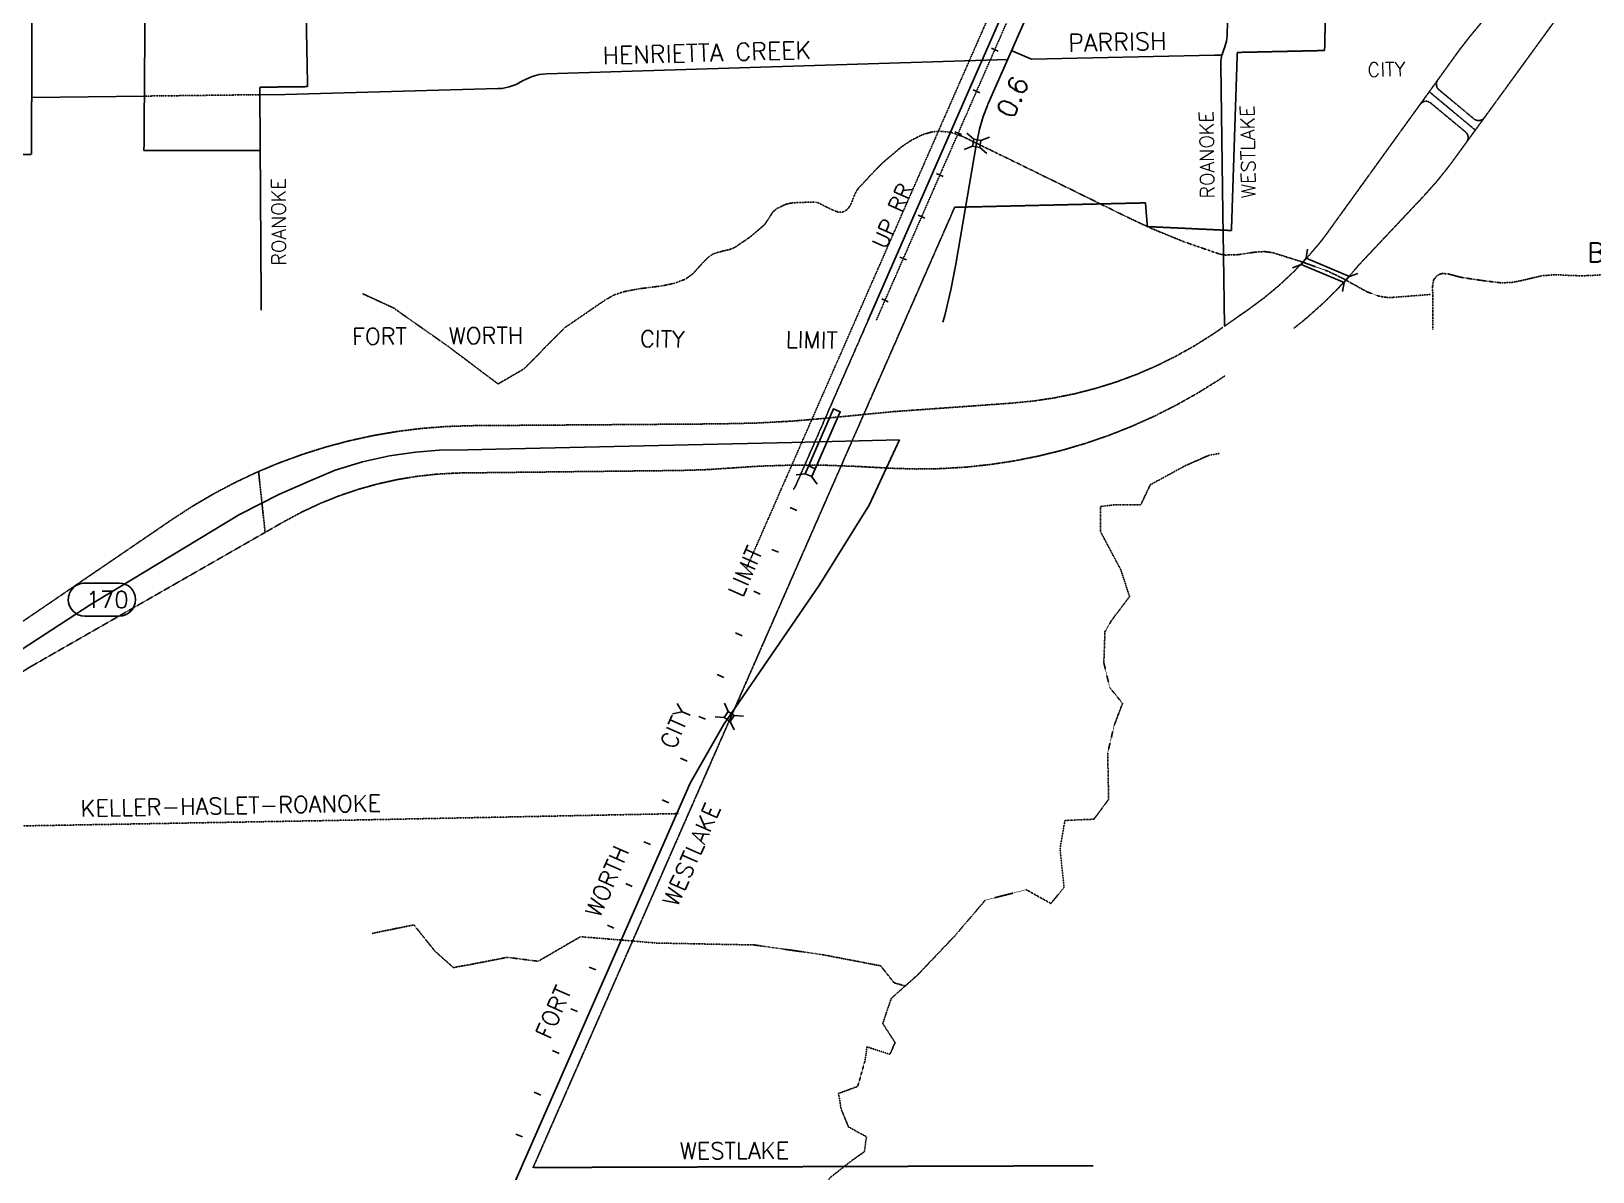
# Model space of a CAD drawing. Header units: feet. Extents: x 2327405 to 2393004, y 6977726 to 7089689.
# Drawn here: x 2357680 to 2375863, y 6999260 to 7012533 of the extents above; entities that cross this region are included whole.
import ezdxf
from ezdxf.enums import TextEntityAlignment as Align

# ---------------------------------------------------------------- set-up
doc = ezdxf.new("R2010")
doc.units = ezdxf.units.FT
doc.header["$MEASUREMENT"] = 0
for name, pattern in [('DASHDOT50', [0.5, 0.25, -0.125, -0.125]), ('DASHED', [0.75, 0.5, -0.25]), ('DASHED2', [0.375, 0.25, -0.125]), ('DIVIDE2', [0.6252, 0.25, -0.125, 0.0001, -0.125, 0.0001, -0.125]), ('DOT25', [0.0625, 0, -0.0625])]:
    doc.linetypes.add(name, pattern=pattern)
doc.layers.add('vicinity map', color=9, linetype='CONTINUOUS')
doc.styles.add('L60', font='simplex', dxfattribs={"height": 6})

msp = doc.modelspace()

# ---------------------------------------------------------------- linework, layer by layer
at = {"layer": 'vicinity map', "linetype": 'DASHED2', "flags": 128}
for points in [[(2360342.22453, 7011794.58087), (2360341.66122, 7011881.36333), (2360897.95737, 7011888.18747), (2360814.78012, 7016158.97231), (2365316.42689, 7016297.30599), (2365165.92564, 7020820.95417)], [(2367850.50036, 7009158.88566), (2368432.53188, 7010483.92758), (2370654.07906, 7010535.54319), (2370676.64379, 7010259.47133), (2371655.34452, 7010213.73028), (2371723.44107, 7012286.14426), (2372740.07694, 7012308.53194), (2372762.44853, 7013297.38842), (2372235.4125, 7013460.57227), (2372578.51865, 7014295.04867), (2373306.12646, 7014264.4849), (2373342.5165, 7014323.0373), (2375877.36252, 7014426.50993), (2375867.70571, 7014930.56278), (2376264.03694, 7014953.80348), (2376222.07814, 7016742.37187), (2377729.40828, 7016778.5366)], [(2357685.42921, 7011762.03745), (2357691.60957, 7013472.27309), (2359010.47114, 7013500.43876), (2358997.67587, 7011778.11603)], [(2354946.00386, 7009308.5339), (2354932.93499, 7010277.30422), (2356447.33069, 7010288.73144), (2356452.69022, 7011095.10655), (2357683.03111, 7011097.89093), (2357685.42921, 7011762.03745)], [(2360346.44134, 7011144.21139), (2360330.33057, 7011144.22748), (2358992.97623, 7011144.93565), (2358997.67587, 7011778.11603)], [(2360346.44134, 7011144.21139), (2360342.22453, 7011794.58087)], [(2360358.43187, 7009287.46597), (2360346.44134, 7011144.21139)], [(2364152.84509, 7000740.89108), (2367849.53288, 7009156.68048)], [(2363523.35042, 6999307.75744), (2364152.84509, 7000740.89108)], [(2363529.49859, 6999309.56004), (2370045.74694, 6999330.16121)]]:
    msp.add_lwpolyline(points, dxfattribs=at)
at = {"layer": 'vicinity map', "linetype": 'DOT25', "flags": 128}
for points in [[(2371594.08821, 7018998.47431), (2366012.97198, 7006292.58603)], [(2371594.08821, 7018998.47431), (2366012.97198, 7006292.58603)], [(2371774.0749, 7018879.63128), (2367517.16367, 7009162.87714)]]:
    msp.add_lwpolyline(points, dxfattribs=at)
at = {"layer": 'vicinity map', "linetype": 'Continuous', "flags": 128}
for points in [[(2368383.49142, 7011356.66102), (2369798.9532, 7014587.56928), (2369806.06704, 7014603.80881), (2369811.97378, 7014619.75862), (2369844.74253, 7014708.10226), (2369871.16998, 7014816.29063), (2369884.94701, 7014926.81272), (2369886.1863, 7014949.86029), (2369931.13871, 7016012.60739), (2370353.5594, 7016164.04213), (2370706.83739, 7016020.4133), (2370722.93206, 7016013.86277)], [(2369094.45734, 7012306.5523), (2369796.16882, 7013904.04478)], [(2371545.25699, 7012256.51397), (2371546.4158, 7012263.09669), (2371566.30881, 7012318.60721), (2371573.61579, 7012338.98306), (2371577.99354, 7012350.79654), (2371598.07969, 7012418.97356), (2371605.08087, 7012478.39508), (2371606.88348, 7012493.7494), (2371607.44679, 7012510.58442), (2371628.80442, 7013166.24905)], [(2368687.95428, 7011228.88544), (2368690.56161, 7011243.98224), (2368693.3299, 7011259.99644), (2368696.74197, 7011276.17158), (2368721.59214, 7011393.77533), (2368765.04774, 7011540.5909), (2368814.394, 7011667.14328), (2368820.7192, 7011683.3828), (2368827.73648, 7011699.33262), (2369094.45734, 7012306.5523)], [(2368937.42165, 7012301.93313), (2368860.5696, 7012335.60318)], [(2371456.97773, 7012254.56652), (2369328.73134, 7012207.94026), (2369110.55201, 7012299.77644), (2369094.45734, 7012306.5523)], [(2371456.97773, 7012254.56652), (2371528.63119, 7012256.14379), (2371545.25699, 7012256.51397)], [(2371556.49107, 7010413.8353), (2371531.41557, 7012141.16348), (2371533.20208, 7012188.1921), (2371545.25699, 7012256.51397)], [(2369048.70019, 7012202.33932), (2363679.14839, 7012037.14363)], [(2363112.18148, 7011864.64097), (2363163.4269, 7011868.35884), (2363246.87776, 7011884.7593), (2363326.90046, 7011913.53657), (2363401.67629, 7011954.04685)], [(2363401.67629, 7011954.06295), (2363434.31628, 7011972.66839), (2363512.35933, 7012006.49938), (2363594.58699, 7012028.1789), (2363679.14839, 7012037.20801)], [(2357685.42921, 7011762.03745), (2358997.67587, 7011778.11603)], [(2360342.22453, 7011794.58087), (2360638.09284, 7011798.20217)], [(2363112.18148, 7011864.70535), (2360638.09284, 7011798.20217)], [(2368724.48918, 7011815.90631), (2368647.63713, 7011849.57636)], [(2367423.1547, 7009164.63146), (2368383.49142, 7011356.66102)], [(2368511.5567, 7011329.87949), (2368434.70466, 7011363.54954)], [(2368295.83985, 7009148.34365), (2368316.61807, 7009226.14528), (2368387.20929, 7009522.02968), (2368445.21448, 7009820.65017), (2368687.95428, 7011228.88544)], [(2368541.54107, 7011156.8457), (2368640.58767, 7011193.6703)], [(2368655.20163, 7011277.21773), (2368574.19716, 7011345.08895)], [(2368724.32823, 7011179.24948), (2368805.3327, 7011111.37826)], [(2368838.00488, 7011299.60542), (2368738.94219, 7011262.78081)], [(2368298.64033, 7010843.83658), (2368221.78828, 7010877.50662)], [(2368085.70785, 7010357.80976), (2368008.85581, 7010391.47981)], [(2371563.47615, 7009931.94481), (2371556.49107, 7010413.8353)], [(2367872.75929, 7009871.78294), (2367795.90724, 7009905.45299)], [(2371575.53106, 7009101.05752), (2371563.47615, 7009931.94481)], [(2372539.58565, 7009994.97154), (2372523.76459, 7009890.50104)], [(2372466.29052, 7009819.12118), (2372367.66239, 7009781.18605)], [(2373028.50951, 7009678.55034), (2373128.40912, 7009713.00903)], [(2372947.19924, 7009505.14637), (2372966.6255, 7009609.03746)], [(2367659.82681, 7009385.74002), (2367582.97477, 7009419.41007)], [(2367790.22403, 7007777.27083), (2366535.4515, 7007746.41735), (2363088.45639, 7007670.11253), (2362763.6177, 7007661.77549), (2362430.45807, 7007656.22283), (2362156.46243, 7007635.66994), (2361852.45024, 7007591.21647), (2361535.94859, 7007523.16821), (2361218.0628, 7007425.95641), (2360908.86812, 7007294.17327), (2360571.53997, 7007145.5551), (2360103.73234, 7006910.84655), (2358368.29254, 7005857.64365), (2357395.94925, 7005225.04271), (2355578.63587, 7004171.83981), (2350951.70844, 7001301.88684), (2350379.76831, 7000931.06568), (2349471.71823, 7000442.84241)], [(2360090.74394, 6977726.20748), (2360142.13422, 6980178.90617), (2360132.01067, 6980847.7362), (2360071.07626, 6981235.10268), (2359906.33124, 6982109.42944), (2359844.81741, 6982623.12297), (2359813.80299, 6983241.01338), (2359841.34096, 6984730.14038), (2359819.64535, 6985166.93358), (2359386.79534, 6988827.74636), (2359365.24458, 6989523.22917), (2359469.24833, 6990234.16285), (2359698.22717, 6990915.20874), (2361344.14843, 6994662.27285), (2365352.55776, 7003783.63641), (2365740.42317, 7004460.20798), (2366859.48546, 7006089.18155), (2367436.5437, 7007016.44367), (2367790.22403, 7007777.27083)], [(2366585.47373, 7007370.12401), (2366690.45925, 7007382.11454)], [(2366808.11128, 7007441.63262), (2366731.25924, 7007475.30267)], [(2366768.29307, 7007348.02603), (2366830.65991, 7007262.70819)], [(2366595.19491, 7006955.60583), (2366518.34287, 7006989.27587)], [(2366382.24635, 7006469.57903), (2366305.41041, 7006503.23299)], [(2366169.31389, 7005983.53615), (2366092.46185, 7006017.22229)], [(2365956.39752, 7005497.49326), (2365879.54548, 7005531.1794)], [(2365743.46506, 7005011.48256), (2365666.61302, 7005045.1526)], [(2365797.06031, 7004617.50117), (2365751.83429, 7004713.00693)], [(2365530.5326, 7004525.47186), (2365453.68056, 7004559.12581)], [(2365643.46889, 7004555.66546), (2365748.84068, 7004547.71469)], [(2365818.88468, 7004499.60773), (2365864.1107, 7004404.10197)], [(2365972.49219, 7004561.44344), (2365867.1204, 7004569.39421)], [(2365317.61623, 7004039.42897), (2365240.76419, 7004073.09902)], [(2365104.68377, 7003553.40218), (2365027.83173, 7003587.07222)], [(2364891.75131, 7003067.37538), (2364814.91536, 7003101.04543)], [(2364678.81885, 7002581.34859), (2364601.96681, 7002615.01864)], [(2364465.88639, 7002095.3218), (2364389.03435, 7002128.99184)], [(2364252.97002, 7001609.295), (2364176.11798, 7001642.96505)], [(2364040.03756, 7001123.26821), (2363963.18552, 7001156.93826)], [(2363827.12119, 7000637.22532), (2363750.26915, 7000670.89537)], [(2363614.18873, 7000151.21462), (2363537.33669, 7000184.88467)], [(2363401.25627, 6999665.17174), (2363324.42032, 6999698.84178)]]:
    msp.add_lwpolyline(points, dxfattribs=at)
at = {"layer": 'vicinity map', "linetype": 'DASHED', "flags": 128}
for points in [[(2374313.52399, 7012319.86259), (2374314.85984, 7012321.71348), (2374421.13295, 7012458.26065), (2375799.25509, 7014123.54388)], [(2375192.82405, 7012340.38329), (2375822.86597, 7013205.40738)], [(2373958.57215, 7011828.68548), (2374313.52399, 7012319.86259)], [(2374495.13623, 7011382.49296), (2375192.82405, 7012340.38329)], [(2374069.11034, 7011853.79316), (2374053.16052, 7011871.73872), (2374041.37923, 7011901.49776), (2374042.15177, 7011933.47787), (2374055.36549, 7011962.64141)], [(2372526.37192, 7009887.07287), (2372536.88174, 7009898.08163), (2372683.40761, 7010070.39116), (2372741.33233, 7010144.36225), (2373958.57215, 7011828.68548)], [(2373855.35704, 7011685.89357), (2373878.88745, 7011707.57309), (2373909.03276, 7011718.35652), (2373940.98068, 7011716.52173), (2373969.67748, 7011702.35842), (2373971.85026, 7011700.6041)], [(2374495.13623, 7011382.49296), (2374478.65529, 7011396.20562), (2373974.65073, 7011815.31081), (2373958.57215, 7011828.68548)], [(2374069.12644, 7011853.79316), (2374481.71328, 7011510.7031)], [(2373971.85026, 7011700.6041), (2374383.80941, 7011358.04516)], [(2373022.61886, 7009677.90655), (2373053.82642, 7009712.09163), (2373136.9071, 7009810.75195), (2373893.19561, 7010613.32872), (2374048.67011, 7010787.68228), (2374194.27858, 7010970.34068), (2374222.70177, 7011008.71037), (2374233.71052, 7011023.56575), (2374246.32874, 7011040.89971), (2374495.13623, 7011382.49296)], [(2374397.00704, 7011248.45656), (2374408.54691, 7011270.53844), (2374412.55449, 7011302.29323), (2374403.84727, 7011333.09842), (2374383.80941, 7011358.04516)], [(2374481.71328, 7011510.7031), (2374509.89505, 7011495.54192), (2374541.76249, 7011492.5966), (2374572.26189, 7011502.31778), (2374596.53265, 7011523.17647), (2374598.02945, 7011525.17221)], [(2372460.94709, 7009818.4452), (2372380.79564, 7009734.38275), (2372215.66434, 7009579.82564), (2372041.98676, 7009434.92533), (2371860.35842, 7009300.13248), (2371575.53106, 7009101.05752)], [(2372460.94709, 7009818.4452), (2372486.39277, 7009845.13017)], [(2372486.39277, 7009845.13017), (2372526.37192, 7009887.07287)], [(2372530.78186, 7009196.38624), (2372714.08405, 7009359.03897), (2372888.59855, 7009531.10708), (2372963.50314, 7009613.1577)], [(2372963.50314, 7009613.1577), (2372986.30928, 7009638.15272)], [(2372986.30928, 7009638.15272), (2373022.61886, 7009677.90655)], [(2372383.09718, 7009077.15693), (2372391.96534, 7009084.04545), (2372403.90759, 7009093.36426), (2372416.57409, 7009103.31077), (2372430.15799, 7009114.0781), (2372441.64959, 7009123.23597), (2372456.68201, 7009135.32307), (2372467.24011, 7009143.86934), (2372480.06756, 7009154.31478), (2372488.88744, 7009161.54128), (2372498.27063, 7009169.28282), (2372507.78258, 7009177.16921), (2372517.45548, 7009185.21654), (2372530.78186, 7009196.38624)], [(2365705.28851, 7007963.67928), (2365722.39714, 7007964.06555), (2366121.99557, 7007973.17514), (2366537.18973, 7007995.53063), (2366931.58957, 7008028.73393), (2367693.39851, 7008104.21793), (2369097.91583, 7008204.74522), (2369346.35313, 7008229.03208), (2369593.21315, 7008266.082), (2369837.81992, 7008315.81453), (2370079.54575, 7008378.0848), (2370317.74684, 7008452.74797), (2370551.77941, 7008539.5787), (2370781.01577, 7008638.36778), (2371004.86042, 7008748.84158), (2371222.70175, 7008870.71041), (2371433.97646, 7009003.63627), (2371524.26755, 7009065.23057), (2371556.03843, 7009087.42512)], [(2362706.69086, 7007392.64045), (2362722.80162, 7007392.81749), (2364222.27749, 7007409.86175), (2365239.99165, 7007421.43381), (2365555.3023, 7007431.4447), (2365790.63854, 7007447.34623), (2366165.24194, 7007471.92279), (2366540.48913, 7007483.6558), (2366915.91337, 7007482.49698), (2367268.96601, 7007469.66953), (2367702.74951, 7007446.87948), (2367988.18845, 7007438.33321), (2368273.72396, 7007442.66268), (2368558.77663, 7007459.85179), (2368842.76705, 7007489.86834), (2369125.11582, 7007532.66406), (2369405.24352, 7007588.14239), (2369682.58685, 7007656.17455), (2369956.58248, 7007736.64789), (2370226.66711, 7007829.38537), (2370492.30961, 7007934.20994), (2370752.94667, 7008050.89629), (2371008.06326, 7008179.20299), (2371257.14434, 7008318.88861), (2371499.6588, 7008469.64737), (2371563.73168, 7008512.21777), (2371581.29096, 7008523.87031)], [(2360327.15853, 7007409.18577), (2360573.88979, 7007512.06289), (2360841.17395, 7007609.5322), (2361112.57834, 7007694.81785), (2361387.57184, 7007767.7267), (2361665.57505, 7007828.12999), (2361946.04074, 7007875.88287), (2362228.37341, 7007910.92096), (2362511.99366, 7007933.1316), (2362796.33816, 7007942.4826), (2362814.99188, 7007942.65964), (2364256.72008, 7007953.04071)], [(2364256.72008, 7007953.04071), (2365690.20781, 7007963.56662), (2365705.28851, 7007963.67928)], [(2357466.07372, 7005586.19097), (2357479.48058, 7005595.33275), (2359318.36081, 7006849.65463), (2359556.94818, 7007004.598), (2359802.31139, 7007148.59699), (2360053.93544, 7007281.36191), (2360311.30528, 7007402.58696)], [(2360311.30528, 7007402.58696), (2360327.15853, 7007409.18577)], [(2360403.59211, 7006700.47315), (2360401.85388, 7006716.56781), (2360328.84847, 7007393.49347), (2360327.15853, 7007409.18577)], [(2360403.59211, 7006700.47315), (2360622.88196, 7006825.93108), (2360830.06863, 7006937.06477), (2361043.04937, 7007036.69077), (2361261.14822, 7007124.51937), (2361483.73749, 7007200.27697), (2361710.14119, 7007263.73825), (2361939.66725, 7007314.71007), (2362171.6558, 7007353.03147), (2362405.38257, 7007378.62199), (2362640.1555, 7007391.36897), (2362690.61228, 7007392.33465), (2362706.69086, 7007392.64045)], [(2357697.85304, 7005152.35919), (2357714.75244, 7005162.03209), (2360403.59211, 7006700.47315)], [(2355212.28903, 7003532.70443), (2356663.52918, 7004424.33296), (2356896.48341, 7004575.01125), (2357122.21113, 7004736.3442), (2357324.68206, 7004895.19858), (2357473.3968, 7005008.81084), (2357629.56336, 7005111.94548), (2357682.56311, 7005143.31399), (2357697.85304, 7005152.35919)]]:
    msp.add_lwpolyline(points, dxfattribs=at)
at = {"layer": 'vicinity map', "linetype": 'DIVIDE2', "flags": 128}
for points in [[(2358997.67587, 7011778.11603), (2360342.22453, 7011794.58087)], [(2364102.42209, 7009226.67641), (2364235.73423, 7009318.09413), (2364369.06247, 7009409.49576), (2364473.32374, 7009465.98804), (2364571.79093, 7009499.6259), (2364754.85169, 7009534.9698), (2365036.86249, 7009571.16671), (2365172.54055, 7009600.42682), (2365299.36654, 7009648.63035), (2365386.27775, 7009712.44571), (2365499.06919, 7009837.95194), (2365557.50894, 7009897.06766), (2365623.46489, 7009943.29155), (2365747.89278, 7009978.68373), (2365812.38412, 7009992.87923), (2365872.61037, 7010017.18218), (2366052.04984, 7010139.30853), (2366216.79487, 7010280.16907), (2366280.91603, 7010375.32076), (2366312.22016, 7010425.05328), (2366356.97944, 7010467.14084), (2366463.41349, 7010517.43669), (2366545.43192, 7010536.1226), (2366792.53338, 7010545.7633), (2366838.59632, 7010539.19668), (2366999.30159, 7010457.35529), (2367078.27813, 7010427.54796), (2367117.14676, 7010426.55009), (2367155.50035, 7010439.08784), (2367186.7562, 7010462.1515), (2367224.5143, 7010517.46888), (2367262.70695, 7010617.11097), (2367283.93581, 7010665.3467), (2367312.98669, 7010706.95142), (2367478.56865, 7010883.84792), (2367607.77665, 7011013.89285), (2367816.95907, 7011190.58013), (2367931.24731, 7011265.29158), (2368053.71165, 7011327.56186), (2368166.76061, 7011361.11924), (2368255.94117, 7011369.3919), (2368383.49142, 7011356.66102)], [(2368687.95428, 7011228.88544), (2368514.09966, 7011313.44683), (2368389.6074, 7011356.04942), (2368383.49142, 7011356.66102)], [(2371476.35571, 7009953.59214), (2371112.10116, 7010079.29151), (2370728.2272, 7010235.82826), (2370477.74587, 7010352.45023), (2369969.66935, 7010601.9176), (2369461.67331, 7010851.40107), (2368988.07157, 7011082.90679), (2368687.95428, 7011228.88544)], [(2371563.47615, 7009931.94481), (2371504.4731, 7009943.88706), (2371476.35571, 7009953.59214)], [(2372486.39277, 7009845.13017), (2372460.72177, 7009854.28803), (2372144.41324, 7009953.64043), (2372041.64877, 7009968.47971), (2371936.08384, 7009962.89486), (2371722.21787, 7009931.39759), (2371582.11378, 7009928.17866), (2371563.47615, 7009931.94481)], [(2372986.30928, 7009638.15272), (2372959.0932, 7009653.28171), (2372773.26415, 7009742.80026), (2372486.39277, 7009845.13017)], [(2374001.15865, 7009060.28972), (2374000.6919, 7009266.14054), (2374000.24125, 7009472.00745), (2373996.13711, 7009557.22872), (2374009.36693, 7009639.45639), (2374046.44905, 7009685.55152), (2374080.4088, 7009705.20311), (2374114.80311, 7009713.82985), (2374184.41255, 7009707.76216), (2374323.72801, 7009669.82703), (2374562.89479, 7009633.22775), (2374801.94891, 7009604.28954), (2374918.58698, 7009609.5203), (2375034.99972, 7009631.63438), (2375268.00225, 7009686.83909), (2375348.29855, 7009693.59886)], [(2375348.29855, 7009693.59886), (2375424.21711, 7009699.98844), (2375502.27625, 7009695.94868), (2375580.48025, 7009691.9572), (2375657.25182, 7009688.77046), (2375734.0073, 7009686.98395), (2375814.88301, 7009689.06016), (2375895.69434, 7009693.98513), (2375984.07017, 7009700.18158), (2376072.42991, 7009706.39412), (2376238.23719, 7009717.99837), (2376404.06056, 7009729.00713), (2376500.2584, 7009725.67553), (2376596.50452, 7009718.15932), (2376690.09502, 7009717.3063), (2376783.70162, 7009715.61636), (2376858.83154, 7009711.62489), (2376933.92926, 7009707.19885), (2377008.15788, 7009703.86725), (2377082.38649, 7009702.00027), (2377120.86884, 7009708.79222), (2377157.40374, 7009726.17447), (2377229.28254, 7009767.89185), (2377280.07731, 7009780.88025), (2377395.1381, 7009780.65492)], [(2373977.29025, 7009468.93337), (2373909.85359, 7009464.0084), (2373842.43302, 7009459.08343), (2373681.84041, 7009446.40083), (2373521.29609, 7009434.86095), (2373446.77777, 7009436.59918), (2373374.15862, 7009449.44272), (2373233.2337, 7009500.86519), (2372986.30928, 7009638.15272)], [(2361962.73239, 7009266.65557), (2361929.38424, 7009292.31047), (2361894.1691, 7009314.69815), (2361715.19638, 7009397.08677), (2361536.23976, 7009479.49147)], [(2361962.73091, 7009266.65534), (2362532.53045, 7008867.34662), (2363115.97827, 7008428.26798), (2363417.31875, 7008603.29749), (2363891.32282, 7009081.93684), (2364102.42049, 7009226.67619)], [(2349471.71823, 7003143.57836), (2353707.71116, 7003217.57083), (2355146.78373, 7003242.7107), (2361124.08603, 7003347.11681), (2365224.12231, 7003428.37879)], [(2361651.81411, 7002034.35519), (2362135.21747, 7002133.49835), (2362380.78992, 7001827.53871), (2362594.62368, 7001636.62375), (2362825.26028, 7001677.87439), (2363222.29965, 7001755.49897), (2363583.76981, 7001709.93497), (2364075.41364, 7001995.95332), (2364962.00454, 7001921.85346), (2366101.50705, 7001899.24045), (2366889.27669, 7001787.23766), (2367571.35264, 7001656.45238), (2367725.29814, 7001460.11352), (2367861.05667, 7001421.01957)]]:
    msp.add_lwpolyline(points, dxfattribs=at)
at = {"layer": 'vicinity map', "linetype": 'Continuous', "flags": 128}
for points in [[(2368724.45699, 7011179.34605), (2368640.71642, 7011193.78297), (2368655.07287, 7011277.10507), (2368738.81343, 7011262.66815), (2368724.45699, 7011179.34605)], [(2372523.76459, 7009890.50104), (2373028.50951, 7009678.55034), (2372966.6255, 7009609.03746), (2372466.29052, 7009819.12118), (2372523.76459, 7009890.50104)], [(2366769.01733, 7007349.3297), (2366691.16742, 7007383.4343), (2367022.47616, 7008139.72276), (2367100.32607, 7008105.61816), (2366769.01733, 7007349.3297)], [(2365796.89936, 7004617.45289), (2365866.92726, 7004569.34593), (2365819.06172, 7004499.65601), (2365749.01772, 7004547.76298), (2365796.89936, 7004617.45289)]]:
    msp.add_lwpolyline(points, close=True, dxfattribs=at)
at = {"layer": 'vicinity map', "linetype": 'DASHDOT50', "flags": 128}
for points in [[(2366552.89812, 7007203.36715), (2366564.93693, 7007215.5991), (2366582.81811, 7007246.50086), (2367423.15293, 7009164.64734)], [(2371515.6569, 7007618.38427), (2371397.00701, 7007599.37646), (2371116.68617, 7007476.63852), (2370710.08657, 7007254.25849), (2370599.91856, 7007023.04249), (2370294.08767, 7007021.99633), (2370130.35661, 7007001.878), (2370131.22573, 7006708.97113), (2370367.73688, 7006264.21107), (2370468.81139, 7005954.46917), (2370256.8929, 7005672.49059), (2370182.79304, 7005545.14957), (2370169.27352, 7005184.30711), (2370237.64367, 7004896.3574), (2370387.16314, 7004710.12599), (2370290.43418, 7004456.69934), (2370214.70877, 7004136.20621), (2370225.05764, 7003592.51222), (2370053.69771, 7003363.03444), (2369715.95109, 7003348.30782), (2369659.82899, 7003018.60854), (2369706.43915, 7002569.14883), (2369553.33057, 7002381.95175), (2369265.97636, 7002542.27074), (2368789.23619, 7002421.12617), (2368435.7168, 7002006.8816), (2367999.59957, 7001548.79515), (2367694.04229, 7001277.35857), (2367595.06008, 7000985.25643), (2367739.04299, 7000763.50409), (2367678.07638, 7000626.82817), (2367411.85447, 7000713.62671), (2367389.96573, 7000558.60287), (2367304.18114, 7000253.9147), (2367080.86762, 7000171.18811), (2367111.27045, 6999985.27859), (2367196.8458, 6999781.39134), (2367405.78678, 6999667.42499), (2367381.16194, 6999492.99097), (2367251.37454, 6999402.89302), (2366979.74482, 6999190.26636), (2366773.79744, 6998798.95669), (2366541.37434, 6998693.44004), (2366375.19689, 6998901.80162), (2366112.43533, 6998979.03993), (2366116.21758, 6998699.08927), (2366020.64744, 6998658.11225), (2365629.51481, 6998719.30417), (2365180.52185, 6998518.37833), (2364909.06917, 6998170.54036), (2365147.43121, 6998037.98468), (2365128.90625, 6997876.58734), (2364908.84385, 6997533.23978), (2364760.67633, 6997536.02416), (2364489.33632, 6997828.67351), (2364188.78448, 6997744.01556), (2364097.62428, 6997397.40078), (2363811.55765, 6997248.75043), (2363488.07091, 6997437.13852), (2363260.31526, 6997273.80982), (2363340.65984, 6997021.49371), (2363468.25837, 6996940.93989), (2363320.07476, 6996686.27396), (2363082.66231, 6996651.46119), (2362760.608, 6996266.91128)]]:
    msp.add_lwpolyline(points, dxfattribs=at)
at = {"layer": 'vicinity map', "linetype": 'Continuous', "flags": 128}
msp.add_lwpolyline([(2358301.54795, 7006109.92758), (2358704.10756, 7006109.92736, -0.4142133916), (2358895.31179, 7005918.72304), (2358895.31179, 7005918.7226, -0.4142130532), (2358704.1078, 7005727.51826), (2358704.1078, 7005727.51826), (2358302.93233, 7005727.51847, -0.4142133916), (2358111.7281, 7005918.72279), (2358111.7281, 7005918.72291, -0.4142135624), (2358302.93242, 7006109.92725), (2358302.93242, 7006109.92725)], format="xyb", dxfattribs=at)
at = {"layer": 'vicinity map', "linetype": 'Continuous'}
msp.add_point((2371532.22031, 7012086.94054), dxfattribs=at)

# ---------------------------------------------------------------- texts
at = {"layer": 'vicinity map', "linetype": 'Continuous', "style": 'L60'}
msp.add_text('PARRISH', height=203.95203, rotation=1.255383025, dxfattribs=at).set_placement((2369757.01049, 7012293.70875))
for s, height, rotation, p in [('HENRIETTA CREEK', 203.9520301, 1.539500007, (2365550.10788, 7012180.17946)), ('ROANOKE', 163.715038, 90.831115732, (2371451.18933, 7011096.30816)), ('UP RR', 182.706974, 66.3417053, (2367790.26161, 7010348.8183)), ('LIMIT', 193.13602, 66.341766372, (2366082.37604, 7006208.32103)), ('CITY', 193.13602, 66.341819753, (2365277.45257, 7004401.62302)), ('KELLER-HASLET-ROANOKE', 193.1360197, 1.000442017, (2360006.07508, 7003423.31603)), ('WORTH', 193.13602, 66.341865536, (2364472.88479, 7002600.75361)), ('FORT ', 193.13602, 66.341934207, (2363876.4199, 7001140.17055)), ('WESTLAKE', 193.13602, 0.181225018, (2365869.15481, 6999408.84192))]:
    msp.add_text(s, height=height, rotation=rotation, dxfattribs=at).set_placement(p, align=Align.CENTER)
for s, height, rotation, p in [('CITY', 163.715234, 1.336814064, (2373458.10168, 7012171.30721)), ('0.6', 224.231311, 66.286117554, (2369005.61686, 7011814.15934)), ('WESTLAKE', 163.715136, 90.831016551, (2371765.64003, 7011129.4585)), ('ROANOKE', 163.715136, 90.370422362, (2360480.27306, 7010314.04929)), ('FORT   WORTH', 193.1360197, 0.370419, (2362413.72539, 7009083.49564)), ('CITY', 193.13602, 358.929534918, (2365031.29662, 7009048.05029)), ('LIMIT', 193.13602, 358.929534918, (2366770.83722, 7009038.15983)), ('WESTLAKE', 193.13602, 66.286338829, (2365281.06668, 7002989.72381))]:
    msp.add_text(s, height=height, rotation=rotation, dxfattribs=at).set_placement(p, align=Align.TOP_CENTER)
msp.add_text('Branch', height=225.196903, rotation=359.525238043, dxfattribs=at).set_placement((2375797.70906, 7010071.55862), align=Align.TOP_LEFT)
at = {"layer": 'vicinity map', "style": 'L60'}
msp.add_text('170', height=193.13602, dxfattribs=at).set_placement((2358565.75856, 7005918.51349), align=Align.MIDDLE_CENTER)

doc.saveas('drawing.dxf')
